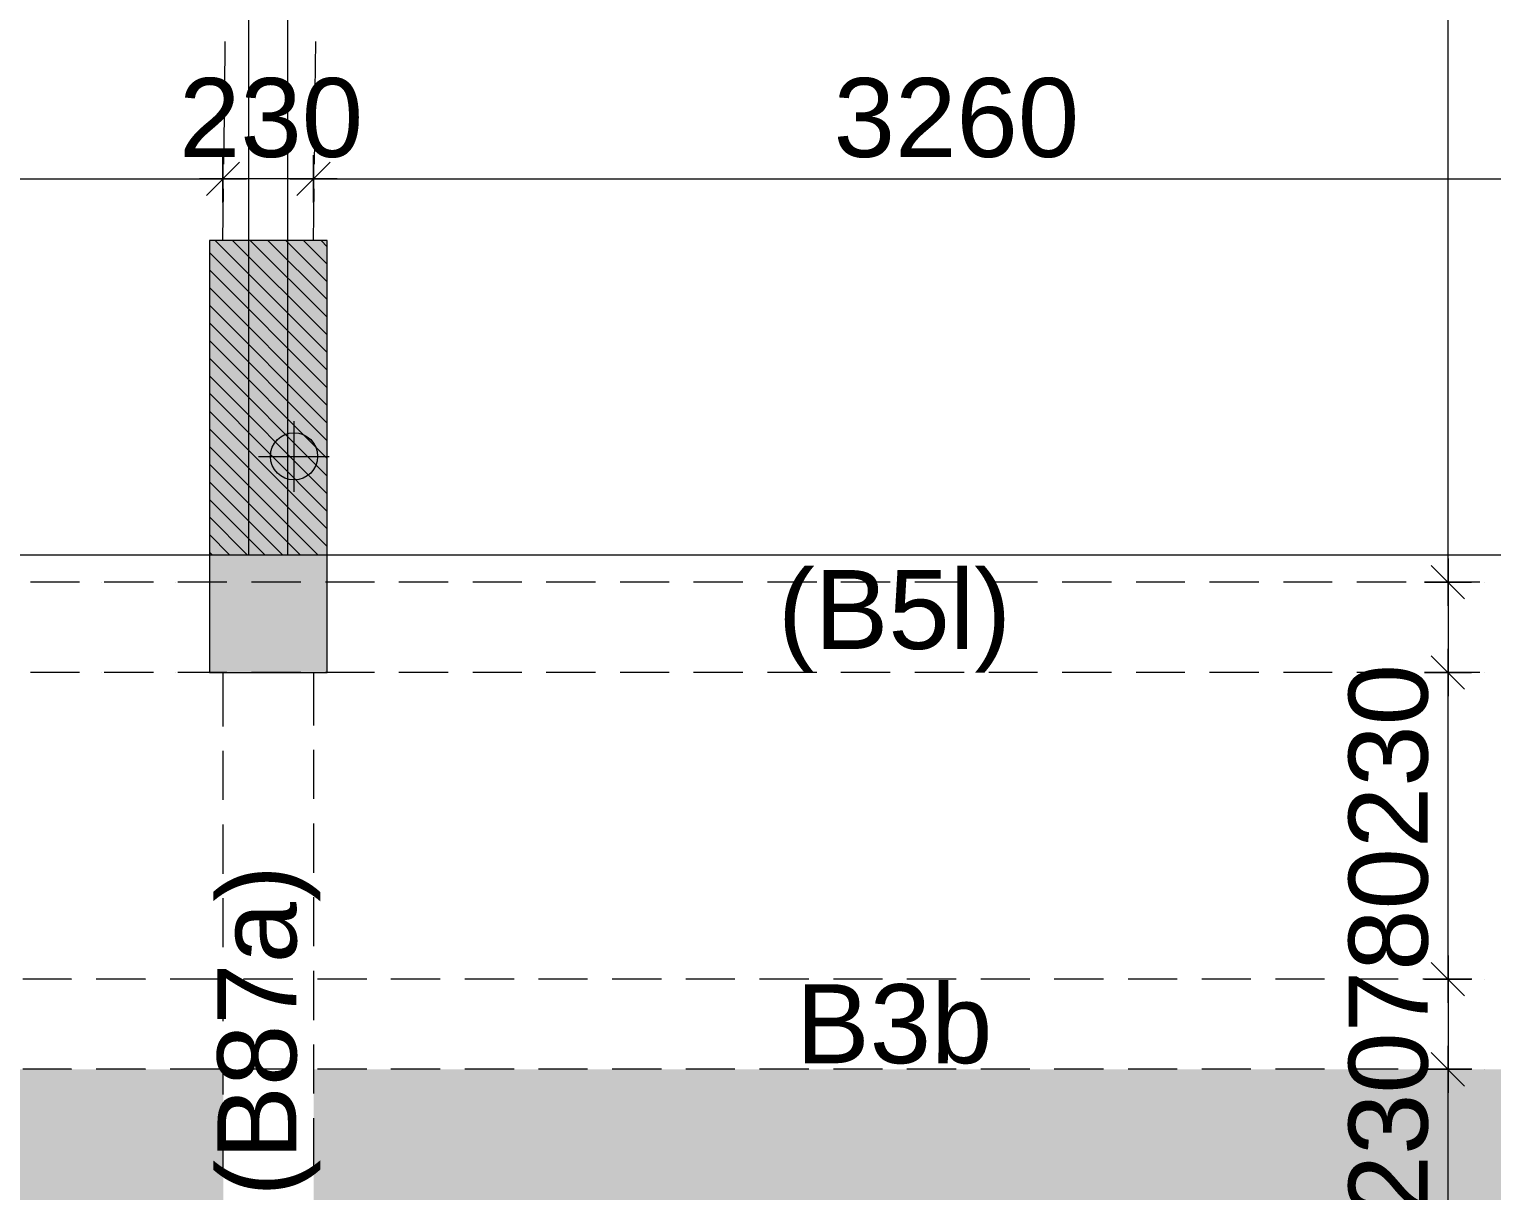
# Model space of a CAD drawing. Header units: millimetres. Extents: x -1303 to 98744, y -1303 to 90097.
# Drawn here: x 59436 to 63157, y 16963 to 19920 of the extents above; entities that cross this region are included whole.
import ezdxf

# ---------------------------------------------------------------- set-up
doc = ezdxf.new("R2010")
doc.units = ezdxf.units.MM
doc.layers.add('PDF_Geometry', color=7, linetype='Continuous')
doc.layers.add('PDF_Text', color=7, linetype='Continuous')
doc.layers.add('PDF_Solid Fills', color=192, linetype='Continuous', true_color=0xc2c0c0c0)
doc.styles.add('PDF ArialMT', font='arial.ttf')

msp = doc.modelspace()

# ---------------------------------------------------------------- hatches: boundary and pattern name
at = {"layer": 'PDF_Solid Fills', "true_color": 0x00007f}
h = msp.add_hatch(color=254, dxfattribs=at)
h.paths.add_polyline_path([(12814.30857, 16872.72168), (12814.30857, 15026.95077), (9799.20871, 14960.09316), (9658.30121, 14967.03233), (9514.00728, 14987.42836), (9368.02118, 15022.38044), (9222.54335, 15072.39683), (9079.77321, 15137.90008), (8942.25007, 15218.63604), (8812.34276, 15314.0138), (8692.25382, 15422.7637), (8584.01219, 15543.36091), (8489.14272, 15673.68971), (8408.99871, 15811.5517), (8344.08741, 15954.57597), (8294.664, 16100.30898), (8260.38859, 16246.37773), (8240.58554, 16390.84108), (8234.23832, 16531.75065), (8234.23832, 16872.72168)], flags=0)
h.paths.add_polyline_path([(22479.26705, 17272.68137), (22479.26705, 15241.31724), (19209.26177, 15168.7901), (19209.26177, 17272.68137)], flags=0)
h.paths.add_polyline_path([(25959.23687, 17272.68137), (25959.23687, 15322.73089), (22709.2898, 15246.39481), (22709.2898, 17272.68137)], flags=0)
h.paths.add_polyline_path([(32124.25101, 18282.73679), (32124.25101, 15455.26118), (26189.25962, 15327.89318), (26189.25962, 18282.73679)], flags=0)
h.paths.add_polyline_path([(36934.25928, 16872.72168), (36934.25928, 15561.8943), (32354.27376, 15460.33875), (32354.27376, 16872.72168)], flags=0)
h.paths.add_polyline_path([(50274.26033, 16872.72168), (50274.26033, 15857.75915), (45694.27273, 15756.20359), (45694.27273, 16872.72168)], flags=0)
h.paths.add_polyline_path([(59929.31471, 17272.68137), (59929.31471, 16071.87252), (56669.29721, 15999.59848), (56669.29721, 17272.68137)], flags=0)
h.paths.add_polyline_path([(63419.27024, 17272.68137), (63419.27024, 16149.30779), (60159.25274, 16076.95111), (60159.25274, 17272.68137)], flags=0)
h.paths.add_polyline_path([(69584.28231, 18282.73679), (69584.28231, 16285.98588), (63649.29506, 16154.3864), (63649.29506, 18282.73679)], flags=0)
h.paths.add_polyline_path([(74394.29472, 16872.72168), (74394.29472, 16409.62861), (69814.31126, 16291.06242), (69814.31126, 16872.72168)], flags=0)
h.paths.add_polyline_path([(18979.23903, 18282.73679), (18979.23903, 15163.7115), (13044.24764, 15027.79686), (13044.24764, 18282.73679), (18944.28591, 18282.73679)], flags=0)
h.paths.add_polyline_path([(56439.27239, 18282.73679), (56439.27239, 15994.4362), (50504.281, 15862.83775), (50504.281, 18282.73679)], flags=0)

# ---------------------------------------------------------------- linework, layer by layer
at = {"layer": 'PDF_Geometry', "color": 9, "lineweight": 0, "true_color": 0xc0c0c0}
for points in [[(59993.71669, 22352.15319), (59493.55478, 22352.15319), (59993.71669, 22352.15319), (59993.71669, 18581.90334), (60093.58213, 18581.90334), (60093.58213, 22352.15319), (60593.73992, 22352.15319), (60593.73992, 23742.61629), (60593.73992, 22352.15319), (60093.58213, 22352.15319)], [(53522.09165, 18581.90334), (66560.97569, 18581.90334)]]:
    msp.add_lwpolyline(points, dxfattribs=at)
at = {"layer": 'PDF_Geometry', "color": 122, "lineweight": 0, "true_color": 0x00b88a}
for points in [[(63045.46185, 18552.28298), (63045.46185, 18531.97062), (63045.46185, 22202.3571), (63045.46185, 22182.04682)], [(56709.24008, 19539.06317), (56688.92979, 19539.06317), (59909.08707, 19539.06317), (59888.77679, 19539.06317)], [(60158.74446, 19539.06317), (59928.55436, 19539.06317)], [(60198.52205, 19539.06317), (60179.05475, 19539.06317), (63399.21203, 19539.06317), (63378.90174, 19539.06317)], [(63045.46185, 18512.50539), (63045.46185, 18282.31322)], [(63045.46185, 17542.65112), (63045.46185, 17522.33877), (63045.46185, 18262.00294), (63045.46185, 18242.53771)], [(63045.46185, 17502.02848), (63045.46185, 17272.68137)], [(63045.46185, 16188.5771), (63045.46185, 16169.11187), (63045.46185, 17252.37109), (63045.46185, 17232.06081)]]:
    msp.add_lwpolyline(points, dxfattribs=at)
at = {"layer": 'PDF_Geometry', "color": 157, "lineweight": 0, "true_color": 0x3f5f7f}
for points in [[(59933.62884, 19764.17881), (59934.47596, 19888.58394)], [(60162.97595, 19763.33168), (60164.6702, 19888.58394)], [(59931.0916, 19576.30145), (59932.78584, 19701.55164)], [(60161.28583, 19576.30145), (60162.97595, 19700.70659)], [(59928.55436, 19382.49837), (59930.24447, 19513.67429)], [(60158.74446, 19381.65331), (60160.43872, 19513.67429)], [(59563.79985, 18512.50539), (59438.54552, 18512.50539)], [(59751.67514, 18512.50539), (59626.42495, 18512.50539)], [(59938.70744, 18512.50539), (59813.45725, 18512.50539)], [(60126.58687, 18512.50539), (60001.33254, 18512.50539)], [(60313.61916, 18512.50539), (60189.21196, 18512.50539)], [(60501.49445, 18512.50539), (60376.24426, 18512.50539)], [(60688.52675, 18512.50539), (60564.11955, 18512.50539)], [(60876.40618, 18512.50539), (60751.15185, 18512.50539)], [(61063.43435, 18512.50539), (60939.03128, 18512.50539)], [(61251.31377, 18512.50539), (61126.06357, 18512.50539)], [(61439.19319, 18512.50539), (61313.93886, 18512.50539)], [(61626.22136, 18512.50539), (61500.97117, 18512.50539)], [(61814.10078, 18512.50539), (61688.85059, 18512.50539)], [(62001.13309, 18512.50539), (61876.72588, 18512.50539)], [(62189.00838, 18512.50539), (62063.75818, 18512.50539)], [(62376.04067, 18512.50539), (62251.6376, 18512.50539)], [(62563.9201, 18512.50539), (62438.66577, 18512.50539)], [(62750.9524, 18512.50539), (62626.5452, 18512.50539)], [(62938.82769, 18512.50539), (62813.5775, 18512.50539)], [(63126.70712, 18512.50539), (63001.45279, 18512.50539)], [(59563.79985, 18282.31322), (59438.54552, 18282.31322)], [(59751.67514, 18282.31322), (59626.42495, 18282.31322)], [(59938.70744, 18282.31322), (59813.45725, 18282.31322)], [(59928.55436, 18282.31322), (59928.55436, 18145.21364)], [(60126.58687, 18282.31322), (60001.33254, 18282.31322)], [(60158.74446, 18282.31322), (60158.74446, 18147.75295)], [(60313.61916, 18282.31322), (60189.21196, 18282.31322)], [(60501.49445, 18282.31322), (60376.24426, 18282.31322)], [(60688.52675, 18282.31322), (60564.11955, 18282.31322)], [(60876.40618, 18282.31322), (60751.15185, 18282.31322)], [(61063.43435, 18282.31322), (60939.03128, 18282.31322)], [(61251.31377, 18282.31322), (61126.06357, 18282.31322)], [(61439.19319, 18282.31322), (61313.93886, 18282.31322)], [(61626.22136, 18282.31322), (61500.97117, 18282.31322)], [(61814.10078, 18282.31322), (61688.85059, 18282.31322)], [(62001.13309, 18282.31322), (61876.72588, 18282.31322)], [(62189.00838, 18282.31322), (62063.75818, 18282.31322)], [(62376.04067, 18282.31322), (62251.6376, 18282.31322)], [(62563.9201, 18282.31322), (62438.66577, 18282.31322)], [(62750.9524, 18282.31322), (62626.5452, 18282.31322)], [(62938.82769, 18282.31322), (62813.5775, 18282.31322)], [(63126.70712, 18282.31322), (63001.45279, 18282.31322)], [(60158.74446, 18085.97291), (60158.74446, 17960.72064)], [(59928.55436, 18083.4336), (59928.55436, 17958.18134)], [(59928.55436, 17895.55625), (59928.55436, 17770.30399)], [(60158.74446, 17898.09555), (60158.74446, 17772.84329)], [(59928.55436, 17708.52394), (59928.55436, 17583.27376)], [(60158.74446, 17711.06325), (60158.74446, 17585.81099)], [(59543.48956, 17502.02848), (59419.08236, 17502.02848)], [(59731.36485, 17502.02848), (59606.11466, 17502.02848)], [(59919.24428, 17502.02848), (59793.98995, 17502.02848)], [(59928.55436, 17520.64659), (59928.55436, 17395.39433)], [(60106.27658, 17502.02848), (59981.02225, 17502.02848)], [(60158.74446, 17523.18589), (60158.74446, 17397.93363)], [(60294.15187, 17502.02848), (60168.90168, 17502.02848)], [(60481.18417, 17502.02848), (60355.93397, 17502.02848)], [(60669.06359, 17502.02848), (60543.80926, 17502.02848)], [(60856.09176, 17502.02848), (60731.68869, 17502.02848)], [(61043.97118, 17502.02848), (60918.72099, 17502.02848)], [(61231.00349, 17502.02848), (61106.59628, 17502.02848)], [(61418.87878, 17502.02848), (61293.62858, 17502.02848)], [(61606.7582, 17502.02848), (61481.508, 17502.02848)], [(61793.7905, 17502.02848), (61668.53618, 17502.02848)], [(61981.66579, 17502.02848), (61856.4156, 17502.02848)], [(62168.69809, 17502.02848), (62043.4479, 17502.02848)], [(62356.57752, 17502.02848), (62231.32319, 17502.02848)], [(62543.60981, 17502.02848), (62419.20261, 17502.02848)], [(62731.4851, 17502.02848), (62606.23491, 17502.02848)], [(62918.51741, 17502.02848), (62794.11021, 17502.02848)], [(63106.39683, 17502.02848), (62981.1425, 17502.02848)], [(59928.55436, 17332.76923), (59928.55436, 17208.3641)], [(60158.74446, 17335.30854), (60158.74446, 17210.9034)], [(59543.48956, 17272.68137), (59419.08236, 17272.68137)], [(59731.36485, 17272.68137), (59606.11466, 17272.68137)], [(59919.24428, 17272.68137), (59793.98995, 17272.68137)], [(60106.27658, 17272.68137), (59981.02225, 17272.68137)], [(60294.15187, 17272.68137), (60168.90168, 17272.68137)], [(60481.18417, 17272.68137), (60355.93397, 17272.68137)], [(60669.06359, 17272.68137), (60543.80926, 17272.68137)], [(60856.09176, 17272.68137), (60731.68869, 17272.68137)], [(61043.97118, 17272.68137), (60918.72099, 17272.68137)], [(61231.00349, 17272.68137), (61106.59628, 17272.68137)], [(61418.87878, 17272.68137), (61293.62858, 17272.68137)], [(61606.7582, 17272.68137), (61481.508, 17272.68137)], [(61793.7905, 17272.68137), (61668.53618, 17272.68137)], [(61981.66579, 17272.68137), (61856.4156, 17272.68137)], [(62168.69809, 17272.68137), (62043.4479, 17272.68137)], [(62356.57752, 17272.68137), (62231.32319, 17272.68137)], [(62543.60981, 17272.68137), (62419.20261, 17272.68137)], [(62731.4851, 17272.68137), (62606.23491, 17272.68137)], [(62918.51741, 17272.68137), (62794.11021, 17272.68137)], [(63106.39683, 17272.68137), (62981.1425, 17272.68137)], [(59928.55436, 17145.73693), (59928.55436, 17020.48674)], [(60158.74446, 17148.27623), (60158.74446, 17023.02397)]]:
    msp.add_lwpolyline(points, dxfattribs=at)
at = {"layer": 'PDF_Geometry', "color": 122, "lineweight": 0, "true_color": 0x00b88a}
for points in [[(59970.86917, 19581.37799), (59886.23955, 19496.74836)], [(59928.55436, 19478.97738), (59928.55436, 19599.15104)], [(60116.42965, 19496.74836), (60201.05928, 19581.37799)], [(60158.74446, 19599.15104), (60158.74446, 19478.97738)], [(59988.6381, 19539.06317), (59868.46651, 19539.06317)], [(60098.65661, 19539.06317), (60218.83233, 19539.06317)], [(63045.46185, 18452.4196), (63045.46185, 18572.59326)], [(63087.77666, 18470.19058), (63002.29991, 18554.82021)], [(62985.37398, 18512.50539), (63105.54971, 18512.50539)], [(63002.29991, 18324.62804), (63087.77666, 18239.99841)], [(63045.46185, 18342.40109), (63045.46185, 18222.22743)], [(63105.54971, 18282.31322), (62985.37398, 18282.31322)], [(63087.77666, 17459.71367), (63002.29991, 17544.3433)], [(63045.46185, 17441.94062), (63045.46185, 17562.11635)], [(62985.37398, 17502.02848), (63105.54971, 17502.02848)], [(63002.29991, 17314.99618), (63087.77666, 17229.5215)], [(63045.46185, 17331.92211), (63045.46185, 17212.59558)], [(63105.54971, 17272.68137), (62985.37398, 17272.68137)]]:
    msp.add_lwpolyline(points, close=True, dxfattribs=at)
at = {"layer": 'PDF_Geometry', "lineweight": 0}
for points in [[(59928.55436, 19539.06317), (59928.55436, 19539.06317)], [(59928.55436, 19539.06317), (59928.55436, 19539.06317)], [(60158.74446, 19539.06317), (60158.74446, 19539.06317)], [(60158.74446, 19539.06317), (60158.74446, 19539.06317)], [(59928.55436, 19461.20433), (59928.55436, 19461.20433)], [(59928.55436, 19461.20433), (59928.55436, 19461.20433)], [(60158.74446, 19460.35721), (60158.74446, 19460.35721)], [(60158.74446, 19460.35721), (60158.74446, 19460.35721)], [(59893.85539, 19352.03294), (60193.44344, 19052.44282)], [(59908.23995, 19382.49837), (60193.44344, 19097.29694)], [(59928.55436, 19382.49837), (59928.55436, 19382.49837)], [(59928.55436, 19382.49837), (59928.55436, 19382.49837)], [(59953.09613, 19382.49837), (60193.44344, 19142.15106)], [(59997.94818, 19382.49837), (60193.44344, 19187.00517)], [(60042.80436, 19382.49837), (60193.44344, 19231.85722)], [(60088.50353, 19382.49837), (60193.44344, 19276.71133)], [(60133.35558, 19382.49837), (60193.44344, 19321.56545)], [(60158.74446, 19381.65331), (60158.74446, 19381.65331)], [(60158.74446, 19381.65331), (60158.74446, 19381.65331)], [(60178.21176, 19382.49837), (60193.44344, 19366.41957)], [(59893.85539, 19307.17883), (60193.44344, 19006.74365)], [(59893.85539, 19262.32471), (60193.44344, 18961.88954)], [(59893.85539, 19217.47059), (60193.44344, 18917.03542)], [(59893.85539, 19172.61648), (60193.44344, 18872.1813)], [(59893.85539, 19127.76443), (60193.44344, 18827.32926)], [(59893.85539, 19082.91032), (60193.44344, 18782.47514)], [(59893.85539, 19038.0562), (60193.44344, 18737.62103)], [(59893.85539, 18993.20208), (60193.44344, 18692.76691)], [(59893.85539, 18947.50292), (60193.44344, 18647.91279)], [(59893.85539, 18902.6488), (60193.44344, 18603.06075)], [(59893.85539, 18857.79468), (60169.7488, 18581.90334)], [(59893.85539, 18812.94057), (60124.89261, 18581.90334)], [(59893.85539, 18768.08852), (60080.04057, 18581.90334)], [(59893.85539, 18723.23441), (60035.18439, 18581.90334)], [(59893.85539, 18678.38029), (59990.33234, 18581.90334)], [(59893.85539, 18633.52617), (59945.48029, 18581.90334)], [(59893.85539, 18588.67206), (59900.6241, 18581.90334)], [(59496.09615, 18512.50539), (59496.09615, 18512.50539)], [(59496.09615, 18512.50539), (59496.09615, 18512.50539)], [(59557.87412, 18512.50539), (59557.87412, 18512.50539)], [(59557.87412, 18512.50539), (59557.87412, 18512.50539)], [(59620.49922, 18512.50539), (59620.49922, 18512.50539)], [(59620.49922, 18512.50539), (59620.49922, 18512.50539)], [(59683.12845, 18512.50539), (59683.12845, 18512.50539)], [(59683.12845, 18512.50539), (59683.12845, 18512.50539)], [(59745.75355, 18512.50539), (59745.75355, 18512.50539)], [(59745.75355, 18512.50539), (59745.75355, 18512.50539)], [(59808.37864, 18512.50539), (59808.37864, 18512.50539)], [(59808.37864, 18512.50539), (59808.37864, 18512.50539)], [(59893.85539, 18512.50539), (59893.85539, 18512.50539)], [(59893.85539, 18512.50539), (59893.85539, 18512.50539)], [(63045.46185, 18512.50539), (63045.46185, 18512.50539)], [(63045.46185, 18512.50539), (63045.46185, 18512.50539)], [(63138.55443, 18512.50539), (63138.55443, 18512.50539)], [(63138.55443, 18512.50539), (63138.55443, 18512.50539)], [(59496.09615, 18282.31322), (59496.09615, 18282.31322)], [(59496.09615, 18282.31322), (59496.09615, 18282.31322)], [(59557.87412, 18282.31322), (59557.87412, 18282.31322)], [(59557.87412, 18282.31322), (59557.87412, 18282.31322)], [(59620.49922, 18282.31322), (59620.49922, 18282.31322)], [(59620.49922, 18282.31322), (59620.49922, 18282.31322)], [(59683.12845, 18282.31322), (59683.12845, 18282.31322)], [(59683.12845, 18282.31322), (59683.12845, 18282.31322)], [(59745.75355, 18282.31322), (59745.75355, 18282.31322)], [(59745.75355, 18282.31322), (59745.75355, 18282.31322)], [(59808.37864, 18282.31322), (59808.37864, 18282.31322)], [(59808.37864, 18282.31322), (59808.37864, 18282.31322)], [(59893.85539, 18282.31322), (59893.85539, 18282.31322)], [(59893.85539, 18282.31322), (59893.85539, 18282.31322)], [(63045.46185, 18282.31322), (63045.46185, 18282.31322)], [(63045.46185, 18282.31322), (63045.46185, 18282.31322)], [(63138.55443, 18282.31322), (63138.55443, 18282.31322)], [(63138.55443, 18282.31322), (63138.55443, 18282.31322)], [(59481.70746, 17502.02848), (59481.70746, 17502.02848)], [(59481.70746, 17502.02848), (59481.70746, 17502.02848)], [(59544.33256, 17502.02848), (59544.33256, 17502.02848)], [(59544.33256, 17502.02848), (59544.33256, 17502.02848)], [(59606.96178, 17502.02848), (59606.96178, 17502.02848)], [(59606.96178, 17502.02848), (59606.96178, 17502.02848)], [(59669.58688, 17502.02848), (59669.58688, 17502.02848)], [(59669.58688, 17502.02848), (59669.58688, 17502.02848)], [(59732.21198, 17502.02848), (59732.21198, 17502.02848)], [(59732.21198, 17502.02848), (59732.21198, 17502.02848)], [(59794.83707, 17502.02848), (59794.83707, 17502.02848)], [(59794.83707, 17502.02848), (59794.83707, 17502.02848)], [(59856.61918, 17502.02848), (59856.61918, 17502.02848)], [(59856.61918, 17502.02848), (59856.61918, 17502.02848)], [(59928.55436, 17502.02848), (59928.55436, 17502.02848)], [(59928.55436, 17502.02848), (59928.55436, 17502.02848)], [(63045.46185, 17502.02848), (63045.46185, 17502.02848)], [(63045.46185, 17502.02848), (63045.46185, 17502.02848)], [(63138.55443, 17502.02848), (63138.55443, 17502.02848)], [(63138.55443, 17502.02848), (63138.55443, 17502.02848)], [(59481.70746, 17272.68137), (59481.70746, 17272.68137)], [(59481.70746, 17272.68137), (59481.70746, 17272.68137)], [(59544.33256, 17272.68137), (59544.33256, 17272.68137)], [(59544.33256, 17272.68137), (59544.33256, 17272.68137)], [(59606.96178, 17272.68137), (59606.96178, 17272.68137)], [(59606.96178, 17272.68137), (59606.96178, 17272.68137)], [(59669.58688, 17272.68137), (59669.58688, 17272.68137)], [(59669.58688, 17272.68137), (59669.58688, 17272.68137)], [(59732.21198, 17272.68137), (59732.21198, 17272.68137)], [(59732.21198, 17272.68137), (59732.21198, 17272.68137)], [(59794.83707, 17272.68137), (59794.83707, 17272.68137)], [(59794.83707, 17272.68137), (59794.83707, 17272.68137)], [(59856.61918, 17272.68137), (59856.61918, 17272.68137)], [(59856.61918, 17272.68137), (59856.61918, 17272.68137)], [(59928.55436, 17272.68137), (59928.55436, 17272.68137)], [(59928.55436, 17272.68137), (59928.55436, 17272.68137)], [(63045.46185, 17272.68137), (63045.46185, 17272.68137)], [(63045.46185, 17272.68137), (63045.46185, 17272.68137)], [(63138.55443, 17272.68137), (63138.55443, 17272.68137)], [(63138.55443, 17272.68137), (63138.55443, 17272.68137)]]:
    msp.add_lwpolyline(points, dxfattribs=at)
at = {"layer": 'PDF_Geometry', "color": 5, "lineweight": 0}
for points in [[(59893.85539, 18581.90334), (60193.44429, 18581.90334), (60193.44429, 19382.49959), (59893.85539, 19382.49959)], [(59893.85539, 18282.31322), (60193.44429, 18282.31322), (60193.44429, 19382.49837), (59893.85539, 19382.49837)]]:
    msp.add_lwpolyline(points, close=True, dxfattribs=at)
at = {"layer": 'PDF_Geometry', "color": 20, "lineweight": 0, "true_color": 0xff4405}
for points in [[(60108.81381, 18922.11403), (60108.81381, 18742.69963)], [(60019.10558, 18832.40579), (60198.52205, 18832.40579)]]:
    msp.add_lwpolyline(points, dxfattribs=at)
msp.add_circle((60109.30459, 18832.78293), 60.07037, dxfattribs=at)
at = {"layer": 'PDF_Geometry', "color": 7, "lineweight": 0, "true_color": 0xffffff}
msp.add_circle((60109.26934, 18832.71268), 60.03512, dxfattribs=at)
at = {"layer": 'PDF_Solid Fills', "lineweight": 0}
msp.add_solid([(59894.27688, 19382.7525), (60194.29057, 19382.7525), (59894.27688, 18282.73679), (60194.29057, 18282.73679)], dxfattribs=at)

# ---------------------------------------------------------------- texts
at = {"layer": 'PDF_Text', "char_height": 201.084641, "attachment_point": 4, "style": 'PDF ArialMT'}
for s, insert in [('230', (59816.5618, 19693.74102)), ('3260', (61482.22867, 19693.74102))]:
    msp.add_mtext(s, dxfattribs=dict(at, insert=insert))
at = {"layer": 'PDF_Text', "color": 6, "char_height": 201.084641, "attachment_point": 4, "style": 'PDF ArialMT'}
for s, insert in [('(B5l)', (61340.62687, 18412.64821)), ('B3b', (61386.60925, 17387.13387))]:
    msp.add_mtext(s, dxfattribs=dict(at, insert=insert))
at = {"layer": 'PDF_Text', "insert": (62894.5426, 15804.79554), "char_height": 201.084641, "attachment_point": 4, "rotation": 90, "style": 'PDF ArialMT'}
msp.add_mtext('2301123230780230', dxfattribs=at)
at = {"layer": 'PDF_Text', "color": 6, "insert": (60045.07255, 16949.02596), "char_height": 201.084641, "attachment_point": 4, "rotation": 90, "style": 'PDF ArialMT'}
msp.add_mtext('(B87a)', dxfattribs=at)

doc.saveas('drawing.dxf')
